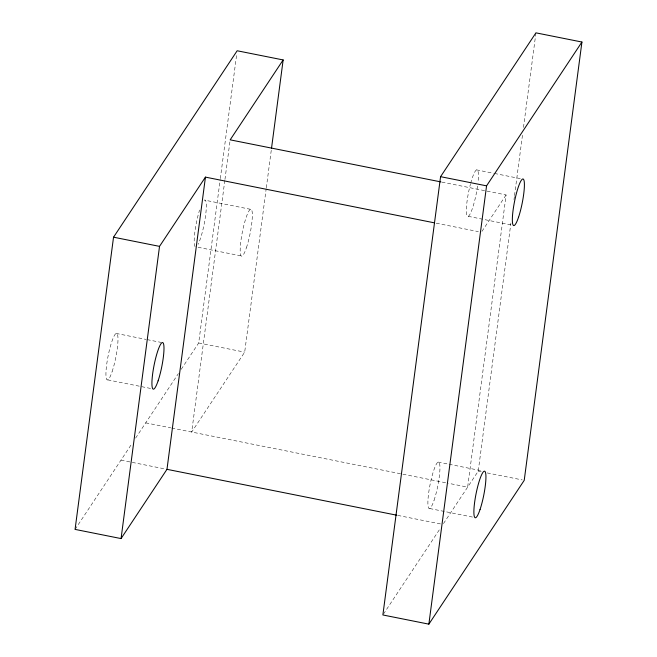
<?xml version="1.0" encoding="UTF-8"?>
<svg xmlns="http://www.w3.org/2000/svg" width="657" height="657" viewBox="0 0 657 657"><rect width="100%" height="100%" fill="white"/><g stroke="black" fill="none" stroke-linecap="round" stroke-linejoin="round"><path stroke-width="0.49" stroke-dasharray="3.29 2.46" d="M181.217 369.308L198.693 342.962L220.194 179.616M220.333 178.597L236.758 53.808M224.825 180.429L191.696 432.043L244.683 352.144L266.184 188.797M224.957 179.41L230.172 139.842M266.323 187.779L271.398 149.221M487.042 191.121L506.112 194.932L467.644 487.124L448.575 483.322M443.483 523.563L478.239 471.151L510.908 223.019M513.988 199.629L514.39 196.574M514.521 195.556L522.685 133.527M523.489 127.425L535.94 32.85M75.07 529.394L132.221 443.196M135.597 438.112L178.4 373.562M481.951 231.371L506.112 194.932M383.442 614.114L440.083 528.688M476.539 169.867L493.538 173.259M494.532 173.464L520.533 178.655M441.89 182.112L486.04 190.924M468.227 216.342L511.212 224.924M436.232 223.199L478.378 231.617M250.44 209.279L204.45 200.098A23.931 3.942 -78.7 0 1 205.395 216.909A23.931 3.942 -78.7 0 1 198.077 244.322M198.077 247.287L242.072 256.066M198.693 342.962L244.683 352.144M116.117 333.428L146.117 339.414M147.111 339.612L161.113 342.404M107.805 379.902L150.798 388.484M438.071 462.068L448.066 464.064M449.068 464.261L482.066 470.847M478.239 471.151L481.236 471.742M487.239 472.941L522.233 479.93M145.706 422.862L170.705 427.847M171.707 428.052L447.573 483.125M429.752 508.543L472.744 517.125M120.987 460.146L164.973 468.926M397.764 515.4L440.913 524.015M195.08 246.621A23.931 3.942 -78.7 0 1 199.588 210.035M470.675 183.262A23.775 3.917 -78.7 0 1 476.818 169.785A23.775 3.917 -78.7 0 1 478.009 182.326M477.549 186.071A23.775 3.917 -78.7 0 1 467.685 216.408A23.775 3.917 -78.7 0 1 470.428 184.182M434.063 500.289A23.775 3.917 -78.7 0 0 439.065 462.331A23.775 3.917 -78.7 0 0 428.619 493.292A23.775 3.917 -78.7 0 0 434.063 500.289M246.408 247.763A23.931 3.942 -78.7 0 0 251.434 209.55A23.931 3.942 -78.7 0 0 240.922 240.717A23.931 3.942 -78.7 0 0 246.408 247.763M112.109 371.648A23.775 3.917 -78.7 0 0 117.11 333.69A23.775 3.917 -78.7 0 0 106.664 364.651A23.775 3.917 -78.7 0 0 112.109 371.648"/><path stroke-width="0.99" d="M271.53 148.211L283.151 59.943L237.161 50.761L113.538 237.193L75.07 529.394L121.06 538.576L166.977 469.328L205.444 177.127L434.228 222.805M121.06 538.576L159.528 246.375L205.444 177.127M440.576 176.676L382.875 614.968L428.865 624.15L524.229 480.324L581.93 42.032L535.94 32.85L440.576 176.676L486.566 185.849L581.93 42.032M428.865 624.15L486.566 185.849M283.151 59.943L230.172 139.842L440.888 181.907M113.538 237.193L159.528 246.375M166.977 469.328L396.762 515.203M518.521 217.27A23.775 3.917 -78.7 0 0 523.522 179.312A23.775 3.917 -78.7 0 0 513.076 210.273A23.775 3.917 -78.7 0 0 518.521 217.27M480.053 509.471A23.775 3.917 -78.7 0 0 485.055 471.512A23.775 3.917 -78.7 0 0 474.609 502.474A23.775 3.917 -78.7 0 0 480.053 509.471M158.107 380.83A23.775 3.917 -78.7 0 0 163.1 342.872A23.775 3.917 -78.7 0 0 152.654 373.833A23.775 3.917 -78.7 0 0 158.107 380.83"/></g></svg>
